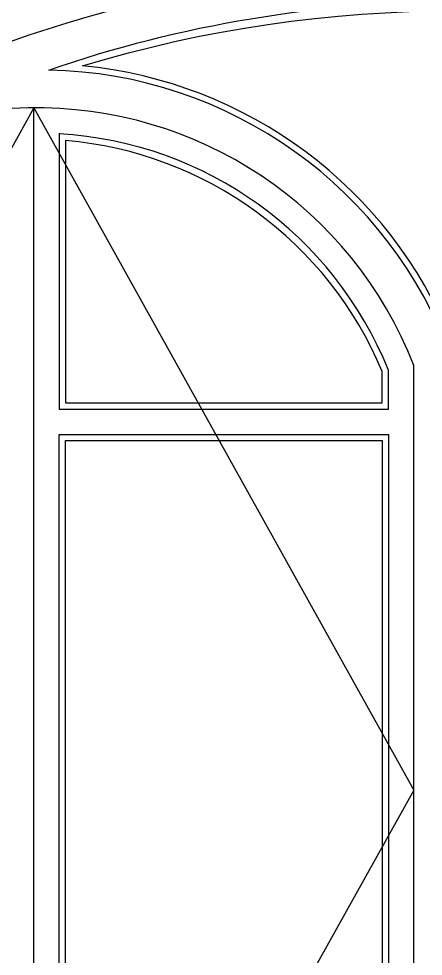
# Model space of a CAD drawing. Header units: metres. Extents: x 247 to 5330, y 146 to 7075.
# Drawn here: x 1210 to 1849, y 3964 to 5446 of the extents above; entities that cross this region are included whole.
import ezdxf

# ---------------------------------------------------------------- set-up
doc = ezdxf.new("R2010")
doc.units = ezdxf.units.M
for name, color, linetype in [('3', 3, 'Continuous'), ('4', 4, 'Continuous'), ('7', 7, 'Continuous'), ('BH', 3, 'Continuous')]:
    doc.layers.add(name, color=color, linetype=linetype)

msp = doc.modelspace()

# ---------------------------------------------------------------- hatches: boundary and pattern name
at = {"layer": 'BH'}
h = msp.add_hatch(dxfattribs=at)
h.set_pattern_fill('AR-RROOF', scale=600)
h.paths.add_polyline_path([(1893.9, 4935.95, -0.28), (2490.39, 5367.79, 0.15), (1310.51, 5371.05, -0.28)])
h.paths.add_polyline_path([(2503.78, 4838.82), (2503.78, 5252.97, 0.28), (2003.78, 4888.21), (2003.78, 4838.82)])
h.paths.add_polyline_path([(2503.78, 4778.82), (2003.78, 4778.82), (2003.78, 3198.82), (2503.78, 3198.82)])
h.paths.add_polyline_path([(2603.78, 3198.82), (3103.78, 3198.82), (3103.78, 4778.82), (2603.78, 4778.82)])
h.paths.add_polyline_path([(3103.78, 4838.82), (3103.78, 4888.21, 0.28), (2603.78, 5252.97), (2603.78, 4838.82)])
h.paths.add_polyline_path([(1283.78, 3198.82), (1783.78, 3198.82), (1783.78, 4778.82), (1283.78, 4778.82)])
h.paths.add_polyline_path([(1283.78, 5252.97), (1283.78, 4838.82), (1783.78, 4838.82), (1783.78, 4888.21, 0.28)])
h.paths.add_polyline_path([(1183.78, 5252.97, 0.28), (683.78, 4888.21), (683.78, 4838.82), (1183.78, 4838.82)])
h.paths.add_polyline_path([(1183.78, 4778.82), (683.78, 4778.82), (683.78, 3198.82), (1183.78, 3198.82)])

# ---------------------------------------------------------------- linework, layer by layer
at = {"layer": '3'}
for p, q in [((1233.78, 5304.69), (633.78, 4226.75)), ((1233.78, 5304.69), (1833.78, 4226.75)), ((1833.78, 4226.75), (1233.78, 3148.82))]:
    msp.add_line(p, q, dxfattribs=at)
for points in [[(1310.51, 5371.05, -0.15), (2490.39, 5367.79, 0.28), (1893.9, 4935.95, 0.28)], [(1283.78, 5252.97), (1283.78, 4838.82), (1783.78, 4838.82), (1783.78, 4888.21, 0.28)]]:
    msp.add_lwpolyline(points, format="xyb", close=True, dxfattribs=at)
msp.add_lwpolyline([(1283.78, 3198.82), (1283.78, 4778.82), (1783.78, 4778.82), (1783.78, 3198.82)], close=True, dxfattribs=at)
at = {"layer": '4'}
msp.add_line((1233.78, 3148.82), (1233.78, 5304.69), dxfattribs=at)
for centre, radius, start, end in [((1895.2, 3467.27), 2161.54, 61.86, 117.83), ((1890.02, 3459.3), 2069.53, 61.93, 117.5)]:
    msp.add_arc(centre, radius, start, end, dxfattribs=at)
at = {"layer": '7'}
for points in [[(1257.34, 5364.46, -0.17), (2545.6, 5360.19, 0.31), (1893.78, 4908.82, 0.31)], [(1833.78, 2748.82), (1833.78, 4897.81, 0.7), (633.78, 4871.15), (633.78, 2748.82)]]:
    msp.add_lwpolyline(points, format="xyb", close=True, dxfattribs=at)
msp.add_lwpolyline([(1273.78, 5264.69), (1273.78, 4828.82), (1793.78, 4828.82), (1793.78, 4890.17, 0.29), (1273.78, 5263.67, 0.29)], format="xyb", dxfattribs=at)
msp.add_lwpolyline([(1273.78, 3188.82), (1273.78, 4788.82), (1793.78, 4788.82), (1793.78, 3188.82)], close=True, dxfattribs=at)

doc.saveas('drawing.dxf')
